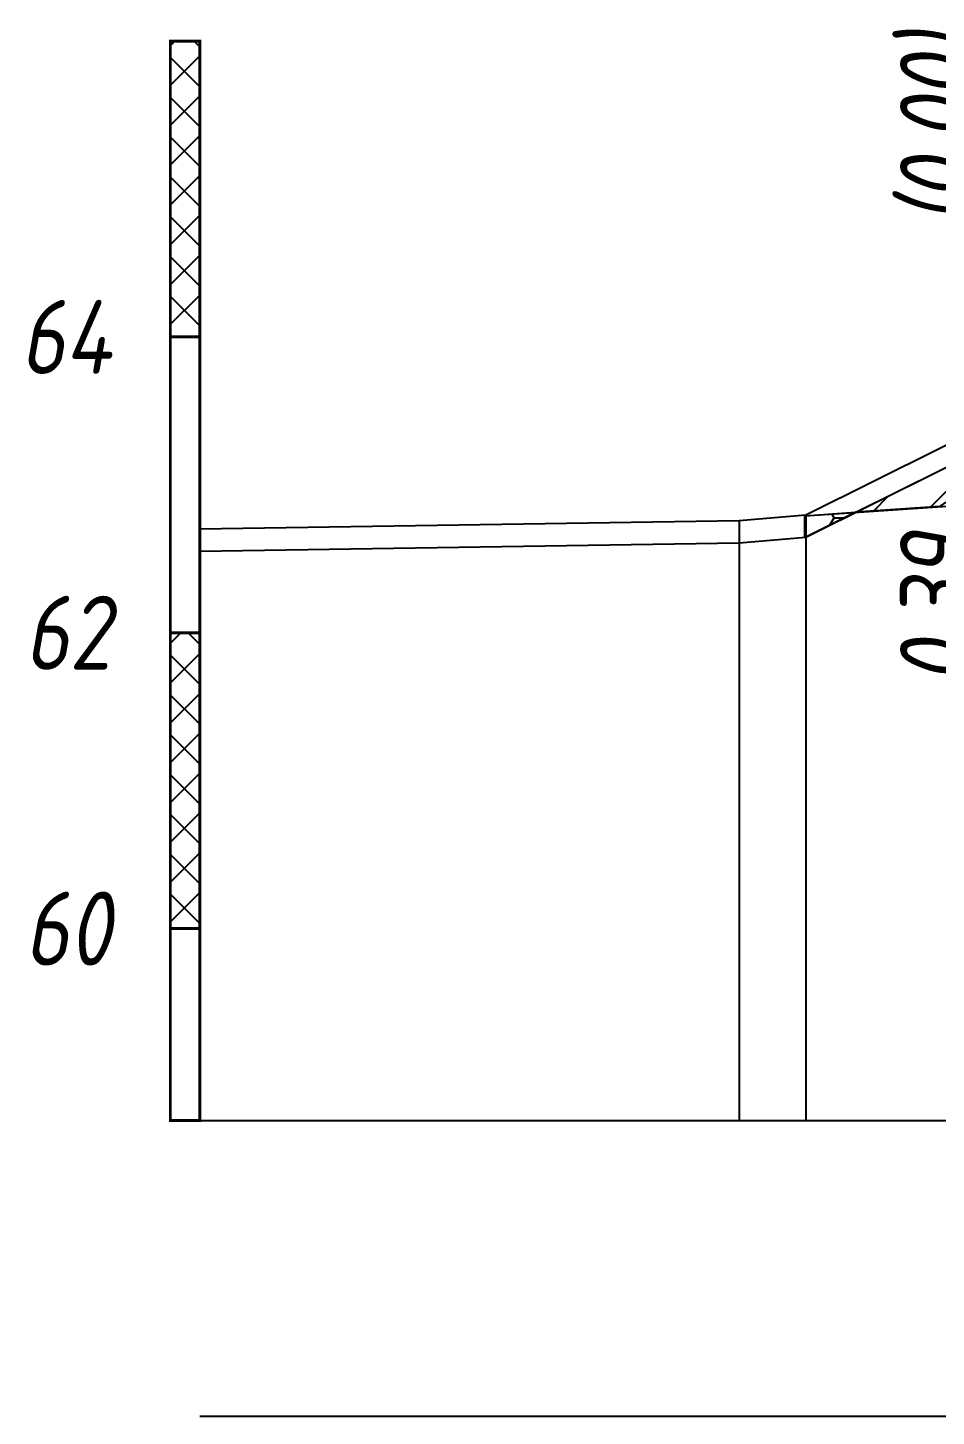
# Model space of a CAD drawing. Extents: x -717 to 1451, y -133302 to 233.
# Drawn here: x -396.94 to -366.23, y -125823.31 to -125776.37 of the extents above; entities that cross this region are included whole.
import ezdxf
from ezdxf.enums import TextEntityAlignment as Align

# ---------------------------------------------------------------- set-up
doc = ezdxf.new("R2010")
doc.units = 0
doc.linetypes.add('штриховая', pattern=[0.75, 0.5, -0.25])
for name, color, linetype in [('Интерполированный поперечник', 2, 'Continuous'), ('Линейка абсолютных высот', 7, 'Continuous'), ('Объём_2650', 7, 'Continuous'), ('Рабочие отметки', 7, 'Continuous'), ('Рабочие отметки доп.', 7, 'Continuous'), ('Таблица', 7, 'Continuous'), ('Черный поперечник', 3, 'Continuous')]:
    doc.layers.add(name, color=color, linetype=linetype)
doc.layers.add('Контур_2570', color=7, linetype='Continuous', true_color=0x80ff00)
doc.layers.add('Объём_2600', color=7, linetype='Continuous', true_color=0x808000)
doc.styles.add('М', font='romand.shx', dxfattribs={"width": 0.8, "oblique": 10, "height": 2.5})
pattern_1 = [(45.00000125, (-471.1216, 16.6899), (-0.6735192404, 0.673519211), []), (135.0000003, (-471.1216, 16.6899), (-0.673519222, -0.67351923), [])]

msp = doc.modelspace()

# ---------------------------------------------------------------- hatches: boundary and pattern name
at = {"layer": 'Линейка абсолютных высот'}
h = msp.add_hatch(dxfattribs=at)
h.set_pattern_fill('ANSI37', scale=0.3, style=0)
h.set_pattern_definition(pattern_1)
h.paths.add_polyline_path([(-391.122, -125786.822), (-391.122, -125776.822), (-392.122, -125776.822), (-392.122, -125786.822)])
h = msp.add_hatch(dxfattribs=at)
h.set_pattern_fill('ANSI37', scale=0.3, style=0)
h.set_pattern_definition(pattern_1)
h.paths.add_polyline_path([(-391.122, -125806.822), (-391.122, -125796.822), (-392.122, -125796.822), (-392.122, -125806.822)])
at = {"layer": 'Объём_2600'}
h = msp.add_hatch(dxfattribs=at)
h.set_pattern_fill('ANSI31', color=6, scale=0.4)
h.set_pattern_definition([(45, (-471.1216, 16.69), (-0.898025612, 0.898025612), [])])
h.paths.add_polyline_path([(-366.122, -125792.556), (-368.943, -125792.747), (-366.08, -125791.323), (-360.811, -125788.627), (-358.662, -125787.583)])
h = msp.add_hatch(dxfattribs=at)
h.set_pattern_fill('HONEY', color=5, scale=0.3)
h.set_pattern_definition([(0, (-471.1216, 16.6899), (1.42875, 0.8248891935), [0.9525, -1.905]), (120, (-471.1216, 16.6899), (-1.428749997, 0.824889199), [0.9525, -1.905]), (60, (-471.1216, 16.6899), (3e-09, 1.6497783924), [-1.905, 0.9525])])
h.paths.add_polyline_path([(-370.64, -125793.59), (-370.675, -125793.593), (-370.675, -125792.864), (-368.943, -125792.747)])

# ---------------------------------------------------------------- linework, layer by layer
at = {"layer": 'Интерполированный поперечник', "linetype": 'штриховая', "ltscale": 10, "flags": 128}
msp.add_lwpolyline([(-370.675, -125792.864), (-222.098, -125782.802)], dxfattribs=at)
at = {"layer": 'Контур_2570', "flags": 128}
msp.add_lwpolyline([(-391.122, -125794.06), (-372.892, -125793.778), (-370.64, -125793.59), (-370.64, -125793.59), (-366.08, -125791.323), (-360.811, -125788.627), (-352.266, -125784.472), (-352.01, -125784.419), (-350.343, -125783.729), (-350.343, -125782.979), (-349.88, -125782.848), (-345.611, -125782.96), (-333.472, -125782.595), (-332.972, -125783.345), (-321.817, -125783.158), (-296.279, -125782.554), (-276.991, -125781.954), (-262.165, -125781.493), (-249.623, -125781.227)], dxfattribs=at)
at = {"layer": 'Линейка абсолютных высот', "color": 7, "const_width": 0.1, "flags": 128}
for points in [[(-391.122, -125786.822), (-391.122, -125776.822), (-392.122, -125776.822), (-392.122, -125786.822), (-391.122, -125786.822)], [(-391.122, -125796.822), (-391.122, -125786.822), (-392.122, -125786.822), (-392.122, -125796.822), (-391.122, -125796.822)], [(-391.122, -125806.822), (-391.122, -125796.822), (-392.122, -125796.822), (-392.122, -125806.822), (-391.122, -125806.822)], [(-391.122, -125813.31), (-391.122, -125806.822), (-392.122, -125806.822), (-392.122, -125813.31), (-391.122, -125813.31)]]:
    msp.add_lwpolyline(points, dxfattribs=at)
at = {"layer": 'Объём_2600', "color": 5, "flags": 128}
msp.add_lwpolyline([(-370.64, -125793.59), (-370.675, -125793.593), (-370.675, -125792.864), (-368.943, -125792.747), (-370.64, -125793.59), (-370.64, -125793.59)], dxfattribs=at)
msp.add_lwpolyline([(-370.64, -125793.59), (-370.675, -125793.593), (-370.675, -125792.864), (-368.943, -125792.747), (-370.64, -125793.59), (-370.64, -125793.59)], dxfattribs=at)
at = {"layer": 'Объём_2650', "color": 6, "flags": 128}
msp.add_lwpolyline([(-366.122, -125792.556), (-368.943, -125792.747), (-366.08, -125791.323), (-360.811, -125788.627), (-358.662, -125787.583), (-366.122, -125792.556), (-366.122, -125792.556)], dxfattribs=at)
msp.add_lwpolyline([(-366.122, -125792.556), (-368.943, -125792.747), (-366.08, -125791.323), (-360.811, -125788.627), (-358.662, -125787.583), (-366.122, -125792.556), (-366.122, -125792.556)], dxfattribs=at)
at = {"layer": 'Таблица'}
for p, q in [((-391.122, -125813.31), (-177.891, -125813.31)), ((-391.122, -125823.31), (-177.891, -125823.31))]:
    msp.add_line(p, q, dxfattribs=at)
at = {"layer": 'Черный поперечник', "color": 7}
for p, q in [((-372.892, -125793.028), (-372.892, -125813.31)), ((-370.64, -125792.84), (-370.64, -125813.31)), ((-391.122, -125793.31), (-391.122, -125813.31))]:
    msp.add_line(p, q, dxfattribs=at)
at = {"layer": 'Черный поперечник', "flags": 128}
msp.add_lwpolyline([(-391.122, -125793.31), (-372.892, -125793.028), (-370.64, -125792.84), (-366.08, -125790.573), (-360.811, -125787.877), (-352.266, -125783.722), (-352.01, -125783.669), (-350.343, -125782.979), (-349.88, -125782.848), (-345.611, -125782.96), (-333.472, -125782.595), (-332.972, -125783.345), (-321.817, -125783.158), (-296.279, -125782.554), (-276.991, -125781.954), (-262.165, -125781.493), (-249.623, -125781.227)], dxfattribs=at)

# ---------------------------------------------------------------- texts
at = {"layer": 'Линейка абсолютных высот', "style": 'М', "oblique": 10, "width": 0.8}
for s, p in [('64', (-394.122, -125786.822)), ('62', (-394.122, -125796.822)), ('60', (-394.122, -125806.822))]:
    msp.add_text(s, height=2.5, dxfattribs=at).set_placement(p, align=Align.MIDDLE_RIGHT)
at = {"layer": 'Рабочие отметки', "color": 1, "style": 'М', "oblique": 10, "width": 0.8}
msp.add_text('0.39', height=2.5, rotation=90, dxfattribs=at).set_placement((-366.2, -125793.487), align=Align.MIDDLE_RIGHT)
at = {"layer": 'Рабочие отметки доп.', "color": 1, "style": 'М', "oblique": 10, "width": 0.8}
msp.add_text('(0.00)', height=2.5, rotation=90, dxfattribs=at).set_placement((-366.2, -125782.987), align=Align.MIDDLE_LEFT)

doc.saveas('drawing.dxf')
